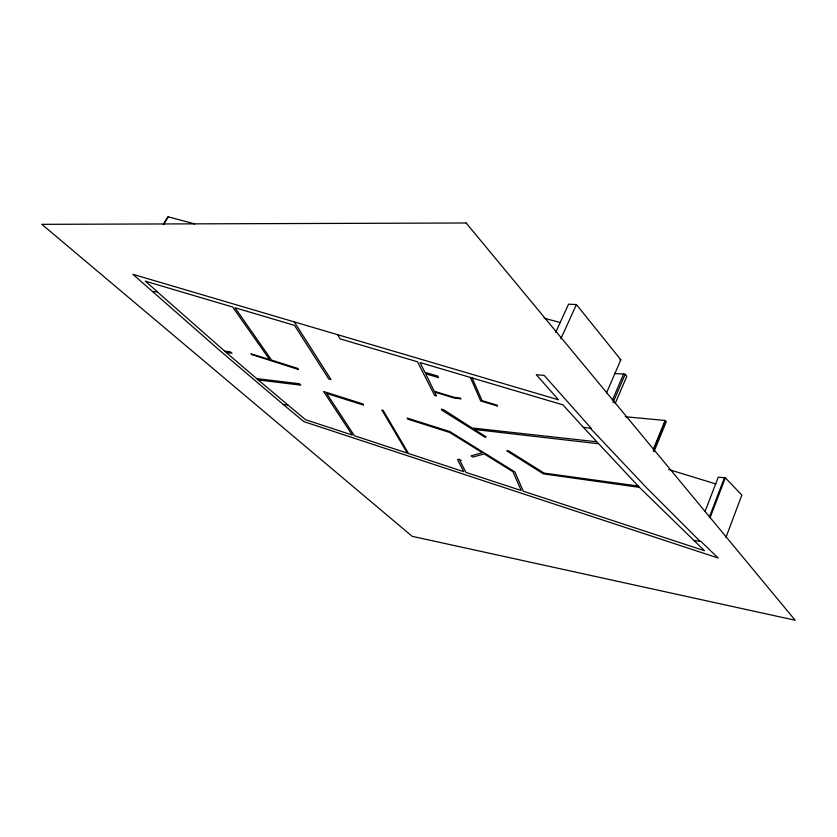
<?xml version="1.0" encoding="UTF-8"?>
<svg xmlns="http://www.w3.org/2000/svg" width="837" height="837" viewBox="0 0 837 837"><rect width="100%" height="100%" fill="white"/><g stroke="black" fill="none" stroke-linecap="round" stroke-linejoin="round"><path stroke-width="1.26" d="M725.93 537.459L741.833 495.085L725.355 477.801L718.251 477.174L705.12 511.271M709.284 517.329L724.444 477.718M710.194 517.433L725.355 477.801M654.021 451.614L666.2 421.827L665.122 420.467L625.229 416.742M653.404 449.092L665.122 420.467M653.299 450.735L665.488 420.927M653.435 450.902L665.624 421.105M615.185 403.486L626.819 376.273L625.187 374.212L614.463 373.49M612.412 400.107L623.586 374.066M612.998 402.649L625.187 374.212M606.553 392.888L620.834 359.805L576.421 304.563L568.564 304.176L555.663 332.383M560.842 338.818L576.421 304.563M163.246 224.515L167.965 216.773L194.739 223.918M163.539 224.515L168.258 216.773M337.573 334.633L340.063 338.849L417.517 361.793L434.717 395.629L436.663 395.859L434.665 392.04L454.575 398.119L460.988 398.872L460.162 398.025L453.738 397.272L434.225 391.224L425.614 373.752L438.546 377.644L437.803 376.085L424.945 372.371L420.038 362.536L562.924 404.857L583.347 427.341L591.236 428.335L544.196 375.436L536.308 374.683L558.478 399.814L132.905 274.306L152.554 291.527L157.544 291.799L145.24 281.148L232.665 307.043L269.577 359.512L250.943 353.831L251.508 354.469L298.516 369.525L297.815 368.468L271.575 360.098L234.988 307.734L294.498 325.352L328.774 378.962L331.002 379.579L294.237 321.847M619.935 359.732L620.834 359.805M224.745 351.205L230.081 351.749L232.027 353.204L226.388 352.628L157.241 291.789M152.554 291.527L220.204 350.891L283.251 404.48L287.918 404.993L305.557 419.703L352.293 435.052L323.616 391.496L362.798 403.894L363.54 405.108L326.629 393.421L354.386 435.742L407.347 453.131L381.902 410.025L383.158 410.433L408.54 453.528L463.75 471.66L457.598 459.743L458.854 459.147L461.239 460.517L459.942 460.727L465.895 472.361L521.2 490.524L513.029 471.806L484.204 453.895L472.895 457.096L470.959 455.903L482.238 452.681L449.699 432.467L407.765 419.149L407.253 418.082L449.877 431.568L514.901 471.953L523.251 491.193L704.503 550.715L639.52 487.469L583.347 427.341M256.708 378.617L299.332 383.702L300.881 385.146L258.267 379.967L226.388 352.628M596.247 441.737L472.047 427.969L443.934 409.921L441.298 409.126L442.051 410.318L485.031 437.228L486.171 436.872L474.328 429.454L597.984 443.704M693.873 540.493L700.998 541.455L718.198 558.038L303.894 421.639L283.251 404.48M638.286 486.056L543.977 473.072L508.624 450.881L506.824 450.881L543.495 473.899L639.416 487.354M544.06 318.175L560.455 322.601M668.69 469.494L715.991 483.995M258.267 379.967L287.918 404.993M700.088 541.33L645.819 486.998L590.326 428.22M470.394 377.445L480.71 400.975L497.523 406.071L497.157 405.192L482.039 400.62L472.152 377.968M466.157 222.998L41.85 224.337L412.16 536.318L795.15 620.227L466.157 222.998"/></g></svg>
